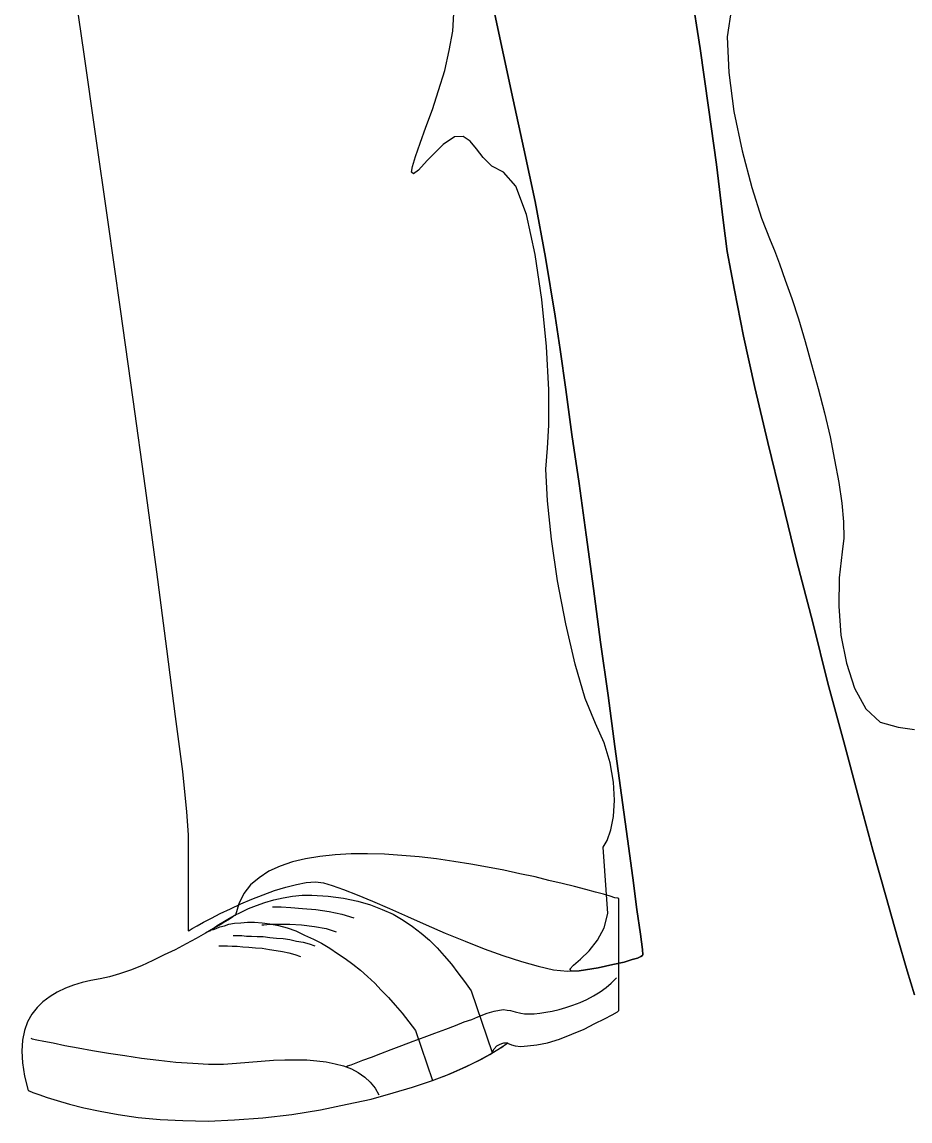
# Model space of a CAD drawing. Extents: x 331 to 443, y 88 to 267.
# Drawn here: x 365.55 to 402.06, y 88.18 to 133.38 of the extents above; entities that cross this region are included whole.
import ezdxf

# ---------------------------------------------------------------- set-up
doc = ezdxf.new("R2010")
doc.units = 0
doc.header["$LTSCALE"] = 25
doc.layers.add('4', color=7, linetype='CONTINUOUS')
doc.layers.add('7', color=7, linetype='CONTINUOUS')

msp = doc.modelspace()

# ---------------------------------------------------------------- linework, layer by layer
at = {"layer": '4', "linetype": 'CONTINUOUS'}
for points in [[(367.674, 134.996), (368.095, 132.053), (368.557, 128.775), (369.061, 125.246), (369.587, 121.568), (370.112, 117.849), (370.616, 114.213), (371.079, 110.767), (371.499, 107.594), (371.856, 104.821), (372.15, 102.552), (372.318, 100.891), (372.381, 99.946), (372.381, 95.996), (372.423, 96.016), (372.549, 96.101), (372.76, 96.206), (373.011, 96.353), (373.348, 96.521), (373.705, 96.71), (374.125, 96.899), (374.545, 97.11), (375.007, 97.298), (375.47, 97.487), (375.932, 97.655), (376.394, 97.803), (376.836, 97.908), (377.235, 97.992), (377.613, 98.013), (377.95, 97.97), (378.307, 97.865), (378.769, 97.697), (379.336, 97.487), (379.967, 97.215), (380.66, 96.92), (381.396, 96.584), (382.173, 96.248), (382.95, 95.911), (383.77, 95.576), (384.548, 95.26), (385.325, 94.987), (386.081, 94.735), (386.775, 94.546), (387.404, 94.399), (387.972, 94.335), (388.455, 94.357), (389.233, 94.482), (389.842, 94.609), (390.304, 94.714), (390.64, 94.819), (390.851, 94.882), (390.997, 94.945), (391.061, 94.987), (391.082, 95.008), (391.061, 95.239), (390.977, 95.869), (390.829, 96.878), (390.662, 98.18), (390.452, 99.778), (390.199, 101.585), (389.926, 103.581), (389.653, 105.683), (389.338, 107.867), (389.043, 110.075), (388.75, 112.281), (388.455, 114.403), (388.161, 116.42), (387.909, 118.269), (387.678, 119.908), (387.468, 121.274), (387.069, 123.69), (386.649, 126.002), (386.187, 128.167), (385.745, 130.184), (385.346, 132.033), (384.989, 133.692)], [(402.24, 93.369), (401.945, 94.357), (401.546, 95.722), (401.084, 97.382), (400.538, 99.316), (399.949, 101.458), (399.34, 103.771), (398.688, 106.187), (398.058, 108.687), (397.406, 111.188), (396.798, 113.668), (396.209, 116.084), (395.684, 118.353), (395.221, 120.454), (394.843, 122.346), (394.549, 123.943), (394.38, 125.224), (394.108, 127.515), (393.772, 129.868), (393.435, 132.285), (393.057, 134.659)], [(393.057, 134.659), (393.435, 132.285), (393.772, 129.868), (394.108, 127.515), (394.38, 125.224), (394.549, 123.943), (394.843, 122.346), (395.221, 120.454), (395.684, 118.353), (396.209, 116.084), (396.798, 113.668), (397.406, 111.188), (398.058, 108.687), (398.688, 106.187), (399.34, 103.771), (399.949, 101.458), (400.538, 99.316), (401.084, 97.382), (401.546, 95.722), (401.945, 94.357), (402.24, 93.369)], [(394.717, 133.945), (394.549, 132.768), (394.612, 131.297), (394.822, 129.7), (395.159, 128.082), (395.557, 126.569), (395.957, 125.309), (396.314, 124.405), (396.482, 123.985), (396.693, 123.438), (396.923, 122.766), (397.196, 122.009), (397.47, 121.169), (397.743, 120.244), (398.016, 119.298), (398.289, 118.311), (398.542, 117.303), (398.772, 116.315), (398.962, 115.369), (399.13, 114.445), (399.256, 113.583), (399.319, 112.827), (399.34, 112.154), (399.277, 111.587), (399.151, 110.515), (399.13, 109.36), (399.214, 108.162), (399.445, 107.007), (399.781, 105.977), (400.244, 105.136), (400.831, 104.589), (401.567, 104.379), (402.24, 104.274)], [(384.989, 133.692), (385.346, 132.033), (385.745, 130.184), (386.187, 128.167), (386.649, 126.002), (387.069, 123.69), (387.468, 121.274), (387.678, 119.908), (387.909, 118.269), (388.161, 116.42), (388.455, 114.403), (388.75, 112.281), (389.043, 110.075), (389.338, 107.867), (389.653, 105.683), (389.926, 103.581), (390.199, 101.585), (390.452, 99.778), (390.662, 98.18), (390.829, 96.878), (390.977, 95.869), (391.061, 95.239), (391.082, 95.008), (391.061, 94.987), (390.997, 94.945), (390.851, 94.882), (390.64, 94.819), (390.304, 94.714), (389.842, 94.609), (389.233, 94.482), (388.455, 94.357), (388.14, 94.335), (388.077, 94.419), (388.224, 94.587), (388.518, 94.84), (388.875, 95.176), (389.212, 95.617), (389.485, 96.121), (389.632, 96.71), (389.443, 99.442), (389.611, 99.714), (389.758, 100.156), (389.863, 100.703), (389.905, 101.375), (389.863, 102.11), (389.737, 102.909), (389.485, 103.728), (389.128, 104.526), (388.708, 105.556), (388.287, 106.964), (387.909, 108.624), (387.573, 110.39), (387.322, 112.112), (387.153, 113.688), (387.09, 114.991), (387.153, 115.852), (387.217, 116.798), (387.217, 118.248), (387.112, 120.034), (386.922, 121.968), (386.649, 123.817), (386.292, 125.456), (385.85, 126.633), (385.346, 127.2), (384.863, 127.452), (384.506, 127.809), (384.232, 128.167), (383.98, 128.482), (383.686, 128.67), (383.329, 128.65), (382.867, 128.334), (382.215, 127.683), (381.858, 127.283), (381.648, 127.136), (381.563, 127.2), (381.606, 127.431), (381.732, 127.851), (381.921, 128.397), (382.152, 129.049), (382.425, 129.784), (382.677, 130.561), (382.93, 131.381), (383.119, 132.2), (383.266, 132.999), (383.308, 133.734)], [(384.884, 90.994), (384.968, 91.141), (385.073, 91.268), (385.178, 91.331), (385.283, 91.373), (385.367, 91.394), (385.451, 91.394), (385.493, 91.394), (385.514, 91.394), (385.535, 91.373), (385.578, 91.351), (385.683, 91.309), (385.83, 91.268), (386.06, 91.246), (386.333, 91.268), (386.712, 91.309), (387.153, 91.394), (387.656, 91.541), (388.161, 91.751), (388.665, 91.961), (389.107, 92.192), (389.506, 92.381), (389.821, 92.55), (390.031, 92.675), (390.094, 92.718), (390.094, 97.32), (390.052, 97.34), (389.926, 97.361), (389.737, 97.425), (389.464, 97.508), (389.128, 97.592), (388.728, 97.697), (388.266, 97.823), (387.761, 97.95), (387.217, 98.075), (386.649, 98.223), (386.018, 98.349), (385.367, 98.496), (384.694, 98.622), (384.001, 98.749), (383.308, 98.854), (382.593, 98.959), (381.879, 99.042), (381.165, 99.105), (380.45, 99.147), (379.757, 99.169), (379.084, 99.169), (378.433, 99.126), (377.802, 99.064), (377.214, 98.959), (376.668, 98.832), (376.163, 98.664), (375.701, 98.454), (375.302, 98.18), (374.945, 97.887), (374.672, 97.53), (374.462, 97.11), (374.335, 96.647), (374.314, 96.626), (374.252, 96.605), (374.167, 96.541), (374.042, 96.458), (373.894, 96.374), (373.705, 96.248), (373.495, 96.143), (373.263, 95.996), (373.285, 96.016), (373.348, 96.058), (373.473, 96.143), (373.621, 96.248), (373.81, 96.353), (374.02, 96.479), (374.272, 96.626), (374.567, 96.773), (374.861, 96.92), (375.197, 97.046), (375.533, 97.172), (375.911, 97.277), (376.289, 97.361), (376.668, 97.425), (377.067, 97.467), (377.466, 97.467), (378.139, 97.425), (378.769, 97.34), (379.357, 97.215), (379.883, 97.067), (380.366, 96.878), (380.808, 96.689), (381.228, 96.436), (381.606, 96.184), (381.963, 95.911), (382.299, 95.617), (382.615, 95.302), (382.909, 94.966), (383.203, 94.629), (383.476, 94.272), (383.749, 93.915), (384.022, 93.537), (384.884, 90.994)], [(382.425, 89.839), (383.182, 90.133), (383.833, 90.427), (384.379, 90.7), (384.799, 90.931), (385.115, 91.121), (385.346, 91.268), (385.472, 91.351), (385.514, 91.394), (385.535, 91.373), (385.578, 91.351), (385.683, 91.309), (385.83, 91.268), (386.06, 91.246), (386.333, 91.268), (386.712, 91.309), (387.153, 91.394), (387.656, 91.541), (388.161, 91.751), (388.665, 91.961), (389.107, 92.192), (389.506, 92.381), (389.821, 92.55), (390.031, 92.675), (390.094, 92.718), (390.094, 97.32), (390.052, 97.34), (389.926, 97.361), (389.737, 97.425), (389.464, 97.508), (389.128, 97.592), (388.728, 97.697), (388.266, 97.823), (387.761, 97.95), (387.217, 98.075), (386.649, 98.223), (386.018, 98.349), (385.367, 98.496), (384.694, 98.622), (384.001, 98.749), (383.308, 98.854), (382.593, 98.959), (381.879, 99.042), (381.165, 99.105), (380.45, 99.147), (379.757, 99.169), (379.084, 99.169), (378.433, 99.126), (377.802, 99.064), (377.214, 98.959), (376.668, 98.832), (376.163, 98.664), (375.701, 98.454), (375.302, 98.18), (374.945, 97.887), (374.672, 97.53), (374.462, 97.11), (374.335, 96.647), (374.314, 96.626), (374.252, 96.605), (374.167, 96.541), (374.042, 96.458), (373.894, 96.374), (373.705, 96.248), (373.495, 96.143), (373.263, 95.996), (373.285, 95.996), (373.327, 96.038), (373.432, 96.058), (373.537, 96.101), (373.684, 96.163), (373.873, 96.206), (374.062, 96.269), (374.293, 96.311), (374.545, 96.331), (374.819, 96.353), (375.112, 96.353), (375.428, 96.331), (375.743, 96.29), (376.101, 96.226), (376.458, 96.121), (376.815, 95.996), (377.172, 95.828), (377.53, 95.659), (377.865, 95.491), (378.202, 95.281), (378.517, 95.071), (378.832, 94.861), (379.147, 94.629), (379.462, 94.377), (379.757, 94.125), (380.051, 93.852), (380.324, 93.558), (380.618, 93.264), (380.891, 92.948), (381.186, 92.613), (381.458, 92.255), (381.732, 91.898), (382.425, 89.839)]]:
    msp.add_lwpolyline(points, dxfattribs=at)
at = {"layer": '7', "linetype": 'CONTINUOUS'}
for points in [[(367.674, 134.996), (368.095, 132.053), (368.557, 128.775), (369.061, 125.246), (369.587, 121.568), (370.112, 117.849), (370.616, 114.213), (371.079, 110.767), (371.499, 107.594), (371.856, 104.821), (372.15, 102.552), (372.318, 100.891), (372.381, 99.946), (372.381, 95.996), (372.423, 96.016), (372.549, 96.101), (372.76, 96.206), (373.011, 96.353), (373.348, 96.521), (373.705, 96.71), (374.125, 96.899), (374.545, 97.11), (375.007, 97.298), (375.47, 97.487), (375.932, 97.655), (376.394, 97.803), (376.836, 97.908), (377.235, 97.992), (377.613, 98.013), (377.95, 97.97), (378.307, 97.865), (378.769, 97.697), (379.336, 97.487), (379.967, 97.215), (380.66, 96.92), (381.396, 96.584), (382.173, 96.248), (382.95, 95.911), (383.77, 95.576), (384.548, 95.26), (385.325, 94.987), (386.081, 94.735), (386.775, 94.546), (387.404, 94.399), (387.972, 94.335), (388.455, 94.357), (389.233, 94.482), (389.842, 94.609), (390.304, 94.714), (390.64, 94.819), (390.851, 94.882), (390.997, 94.945), (391.061, 94.987), (391.082, 95.008), (391.061, 95.239), (390.977, 95.869), (390.829, 96.878), (390.662, 98.18), (390.452, 99.778), (390.199, 101.585), (389.926, 103.581), (389.653, 105.683), (389.338, 107.867), (389.043, 110.075), (388.75, 112.281), (388.455, 114.403), (388.161, 116.42), (387.909, 118.269), (387.678, 119.908), (387.468, 121.274), (387.069, 123.69), (386.649, 126.002), (386.187, 128.167), (385.745, 130.184), (385.346, 132.033), (384.989, 133.692)], [(393.057, 134.659), (393.435, 132.285), (393.772, 129.868), (394.108, 127.515), (394.38, 125.224), (394.549, 123.943), (394.843, 122.346), (395.221, 120.454), (395.684, 118.353), (396.209, 116.084), (396.798, 113.668), (397.406, 111.188), (398.058, 108.687), (398.688, 106.187), (399.34, 103.771), (399.949, 101.458), (400.538, 99.316), (401.084, 97.382), (401.546, 95.722), (401.945, 94.357), (402.24, 93.369)], [(374.335, 96.647), (374.293, 96.626), (374.167, 96.541), (373.999, 96.436), (373.747, 96.29), (373.432, 96.101), (373.095, 95.911), (372.718, 95.681), (372.297, 95.471), (371.856, 95.218), (371.394, 95.008), (370.931, 94.777), (370.469, 94.567), (370.007, 94.377), (369.565, 94.23), (369.145, 94.104), (368.767, 94.02), (368.388, 93.957), (368.031, 93.873), (367.674, 93.768), (367.338, 93.642), (367.002, 93.474), (366.707, 93.306), (366.414, 93.075), (366.182, 92.843), (365.951, 92.57), (365.783, 92.255), (365.657, 91.898), (365.573, 91.499), (365.552, 91.057), (365.573, 90.574), (365.657, 90.028), (365.804, 89.44), (365.846, 89.418), (365.994, 89.355), (366.245, 89.272), (366.582, 89.145), (367.002, 89.019), (367.506, 88.872), (368.095, 88.725), (368.767, 88.578), (369.502, 88.452), (370.322, 88.326), (371.226, 88.242), (372.171, 88.2), (373.2, 88.178), (374.293, 88.221), (375.449, 88.305), (376.646, 88.452), (377.823, 88.641), (378.916, 88.872), (379.904, 89.082), (380.808, 89.335), (381.606, 89.565), (382.342, 89.817), (382.972, 90.049), (383.539, 90.301), (384.022, 90.511), (384.443, 90.721), (384.779, 90.911), (385.052, 91.079), (385.262, 91.204), (385.409, 91.309), (385.493, 91.373), (385.514, 91.394), (385.535, 91.373), (385.578, 91.351), (385.683, 91.309), (385.83, 91.268), (386.06, 91.246), (386.333, 91.268), (386.712, 91.309), (387.153, 91.394), (387.656, 91.541), (388.161, 91.751), (388.665, 91.961), (389.107, 92.192), (389.506, 92.381), (389.821, 92.55), (390.031, 92.675), (390.094, 92.718), (390.094, 97.32), (390.052, 97.34), (389.926, 97.361), (389.737, 97.425), (389.464, 97.508), (389.128, 97.592), (388.728, 97.697), (388.266, 97.823), (387.761, 97.95), (387.217, 98.075), (386.649, 98.223), (386.018, 98.349), (385.367, 98.496), (384.694, 98.622), (384.001, 98.749), (383.308, 98.854), (382.593, 98.959), (381.879, 99.042), (381.165, 99.105), (380.45, 99.147), (379.757, 99.169), (379.084, 99.169), (378.433, 99.126), (377.802, 99.064), (377.214, 98.959), (376.668, 98.832), (376.163, 98.664), (375.701, 98.454), (375.302, 98.18), (374.945, 97.887), (374.672, 97.53), (374.462, 97.11), (374.335, 96.647)], [(375.848, 96.983), (375.953, 96.983), (376.206, 96.983), (376.605, 96.962), (377.088, 96.92), (377.635, 96.878), (378.18, 96.794), (378.706, 96.689), (379.189, 96.541)], [(375.407, 96.248), (375.491, 96.248), (375.743, 96.269), (376.101, 96.269), (376.563, 96.269), (377.046, 96.248), (377.571, 96.184), (378.055, 96.101), (378.475, 95.953)], [(373.642, 95.386), (373.663, 95.386), (373.747, 95.386), (373.852, 95.386), (373.999, 95.386), (374.188, 95.365), (374.399, 95.365), (374.629, 95.344), (374.882, 95.323), (375.155, 95.302), (375.428, 95.281), (375.722, 95.239), (375.996, 95.197), (376.268, 95.155), (376.521, 95.092), (376.773, 95.029), (377.004, 94.945)], [(374.23, 95.806), (374.252, 95.806), (374.335, 95.806), (374.44, 95.806), (374.587, 95.806), (374.777, 95.786), (374.987, 95.786), (375.218, 95.764), (375.47, 95.764), (375.743, 95.722), (376.016, 95.701), (376.289, 95.681), (376.563, 95.638), (376.836, 95.576), (377.109, 95.533), (377.361, 95.471), (377.592, 95.386)], [(378.895, 90.427), (378.937, 90.448), (379.084, 90.49), (379.294, 90.574), (379.567, 90.679), (379.924, 90.806), (380.303, 90.952), (380.723, 91.121), (381.165, 91.289), (381.627, 91.456), (382.089, 91.625), (382.53, 91.793), (382.972, 91.961), (383.371, 92.108), (383.728, 92.255), (384.044, 92.36), (384.296, 92.465), (384.674, 92.613), (384.968, 92.696), (385.178, 92.738), (385.346, 92.76), (385.493, 92.738), (385.64, 92.718), (385.83, 92.675), (386.06, 92.613), (386.208, 92.591), (386.397, 92.591), (386.607, 92.591), (386.838, 92.613), (387.09, 92.655), (387.342, 92.696), (387.636, 92.76), (387.909, 92.843), (388.203, 92.948), (388.497, 93.053), (388.77, 93.18), (389.043, 93.327), (389.317, 93.495), (389.569, 93.663), (389.779, 93.852), (389.989, 94.062)], [(365.909, 91.583), (365.972, 91.561), (366.161, 91.519), (366.456, 91.456), (366.834, 91.394), (367.317, 91.289), (367.863, 91.184), (368.452, 91.079), (369.103, 90.974), (369.775, 90.869), (370.469, 90.763), (371.184, 90.679), (371.877, 90.595), (372.57, 90.553), (373.222, 90.511), (373.831, 90.511), (374.377, 90.553), (374.882, 90.595), (375.386, 90.637), (375.891, 90.679), (376.353, 90.7), (376.815, 90.7), (377.256, 90.7), (377.676, 90.658), (378.055, 90.616), (378.433, 90.532), (378.769, 90.448), (379.105, 90.322), (379.379, 90.175), (379.652, 89.986), (379.862, 89.775), (380.072, 89.524), (380.219, 89.25)]]:
    msp.add_lwpolyline(points, dxfattribs=at)

doc.saveas('drawing.dxf')
